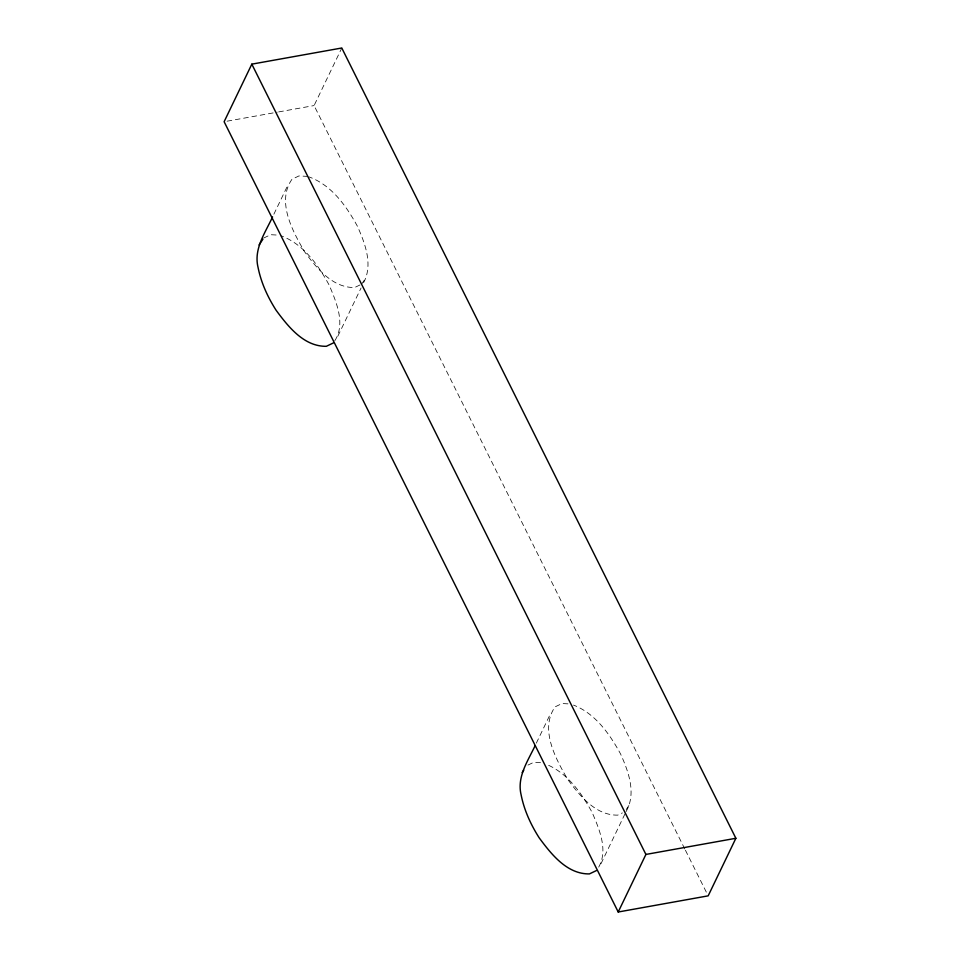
<?xml version="1.0" encoding="UTF-8"?>
<svg xmlns="http://www.w3.org/2000/svg" width="960" height="960" viewBox="0 0 960 960"><rect width="100%" height="100%" fill="white"/><g stroke="black" fill="none" stroke-linecap="round" stroke-linejoin="round"><path stroke-width="0.72" stroke-dasharray="4.8 3.6" d="M307.836 176.412L298.956 175.932L291.972 179.256C276.396 201.72 292.5 230.916 304.392 251.484C316.5 267.864 332.232 287.868 354.6 287.532L360.42 284.76M334.836 340.68C345.816 323.664 336.24 301.776 329.124 285.012C318.084 264.792 303.312 243.876 280.812 235.716M363.624 282.648C373.224 264.648 365.112 243.396 357.408 226.236C346.368 206.016 331.596 185.1 309.108 176.94M567.972 703.86L562.056 703.536L555.072 706.86C539.496 729.324 555.6 758.52 567.492 779.088C579.6 795.468 595.332 815.472 617.712 815.136L622.356 812.916M598.704 867.132C608.376 850.08 599.244 829.092 592.224 812.616C581.784 793.572 568.212 773.928 547.728 764.916M626.076 811.584C636.576 793.368 628.488 771.408 620.508 753.84C609.66 734.04 595.332 713.472 573.48 705.084M684.756 848.892L314.088 105.564L341.784 48M273.864 214.212L287.364 186.156M337.908 336.084L361.056 287.988M536.328 743.148L550.464 713.76M601.008 863.688L625.44 812.928M361.584 284.208L366.192 277.308M626.22 809.508L629.292 804.912M263.688 238.032L270.672 234.708L279.54 235.188M527.952 765.084L533.772 762.312L541.164 762.72M227.076 121.188L277.212 112.188M278.688 111.912L314.088 105.564M685.428 850.236L706.836 893.172"/><path stroke-width="1.44" d="M272.58 216.888C265.26 232.824 253.512 248.856 258.048 267.372C261.108 282.744 267.72 297.096 276.108 310.26C288.216 326.652 303.936 346.644 326.316 346.308L333.3 342.984M535.044 745.824C527.736 761.28 516.732 776.988 521.148 794.976C524.208 810.348 530.82 824.7 539.208 837.864C551.316 854.256 567.036 874.248 589.416 873.912L596.4 870.588M251.82 64.152L224.124 121.716L618.216 912L708.18 895.848L735.876 838.284L341.784 48L251.82 64.152L645.912 854.436L618.216 912M259.08 244.932L262.92 239.184M522.18 772.536L523.716 770.244M645.912 854.436L735.876 838.284"/></g></svg>
